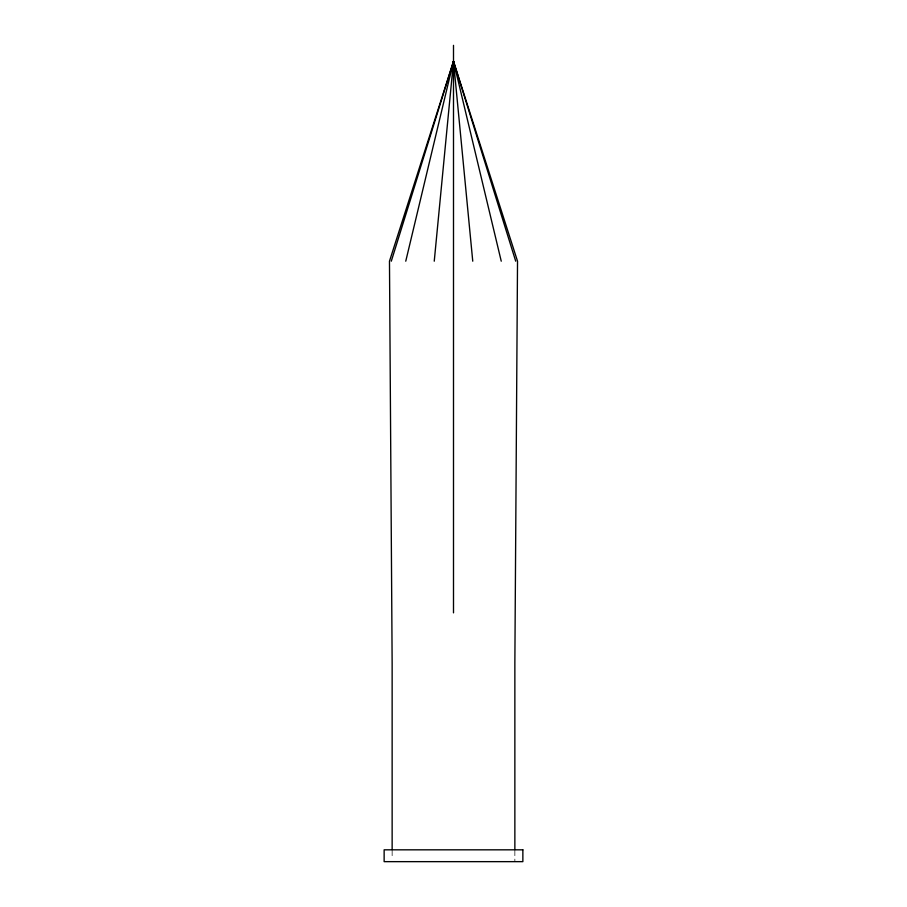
<?xml version="1.0" encoding="UTF-8"?>
<svg xmlns="http://www.w3.org/2000/svg" width="907" height="907" viewBox="0 0 907 907"><rect width="100%" height="100%" fill="white"/><g stroke="black" fill="none" stroke-linecap="round" stroke-linejoin="round"><path stroke-width="0.68" stroke-dasharray="4.54 3.4" d="M514.859 851.14L514.859 861.65M392.141 851.14L392.141 859.02"/><path stroke-width="1.36" d="M434.249 261.193L453.5 61.359L517.523 261.193L514.859 663.085L514.859 849.825M405.758 261.193L453.5 61.359L515.709 261.193M391.291 261.193L453.5 61.359L501.242 261.193M472.751 261.193L453.5 61.359L389.477 261.193L392.141 663.085L392.141 849.825M453.5 45.35L453.5 612.849M522.863 849.825L384.137 849.825L384.137 861.65L522.863 861.65L522.863 849.825"/></g></svg>
